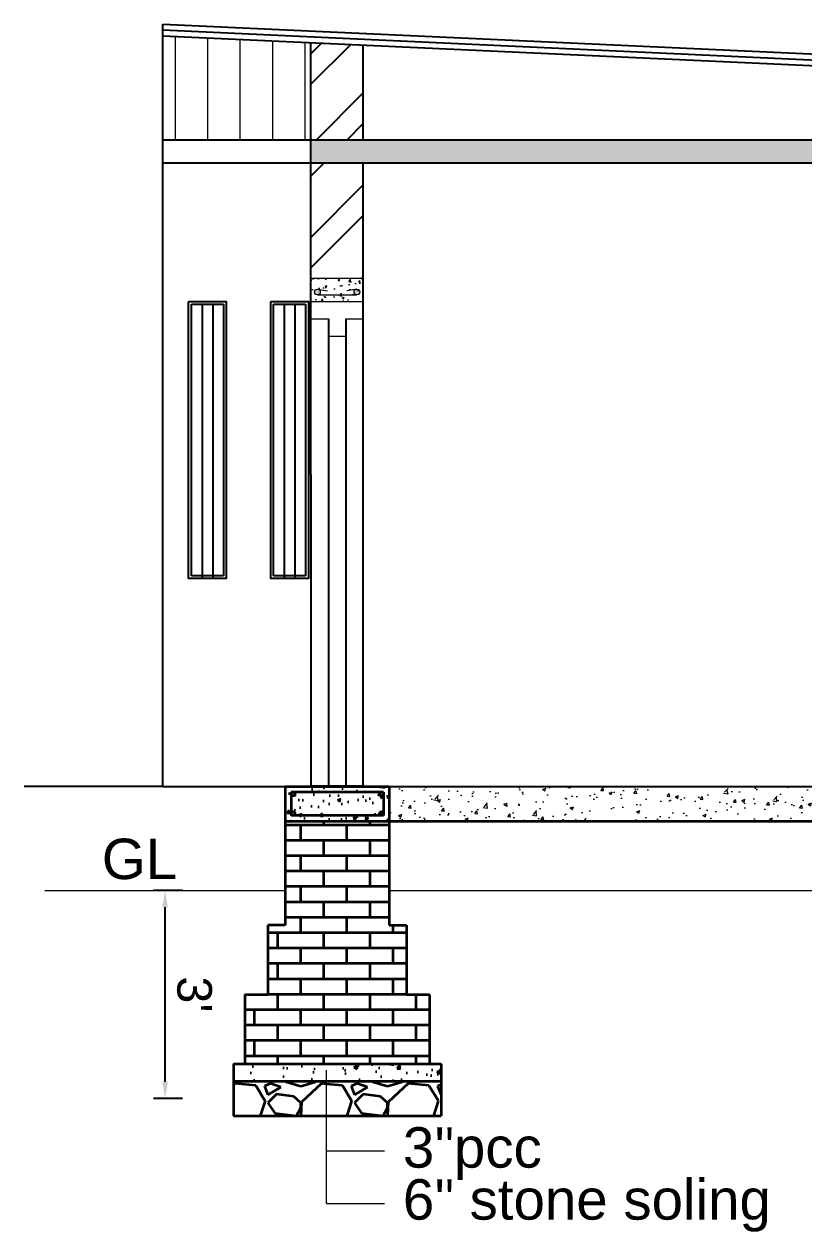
# Model space of a CAD drawing. Header units: inches. Extents: x 392906 to 410488, y -52747 to -40742.
# Drawn here: x 403331.3 to 403466.4, y -51448.5 to -51239.4 of the extents above; entities that cross this region are included whole.
import ezdxf

# ---------------------------------------------------------------- set-up
doc = ezdxf.new("R2010")
doc.units = ezdxf.units.IN
doc.header["$LTSCALE"] = 2
doc.header["$MEASUREMENT"] = 0
doc.header["$PDMODE"] = 34
doc.layers.get('0').update_dxf_attribs({"linetype": 'CONTINUOUS'})
doc.layers.get('DEFPOINTS').update_dxf_attribs({"color": 141, "linetype": 'CONTINUOUS'})
for name, color, linetype, lineweight in [('door', 20, 'CONTINUOUS', 35), ('steps', 253, 'CONTINUOUS', 20), ('WALL - A', 1, 'CONTINUOUS', 40)]:
    doc.layers.add(name, color=color, linetype=linetype, lineweight=lineweight)
doc.styles.add('Lettring Text', font='arial.ttf')
doc.styles.get("Standard").update_dxf_attribs({"font": 'ARIALN.TTF'})
doc.dimstyles.new('Copy of Standard', dxfattribs={"dimtxt": 6, "dimasz": 2.875, "dimexe": 2, "dimexo": 4, "dimgap": 2, "dimtad": 1, "dimdec": 0, "dimrnd": 1, "dimzin": 0, "dimdsep": 46, "dimlunit": 4, "dimtxsty": 'Lettring Text', "dimcen": 0.1, "dimclrd": 7, "dimclre": 7, "dimclrt": 7, "dimazin": 0, "dimtfac": 0.645, "dimtdec": 0, "dimtmove": 1, "dimatfit": 0, "dimfxl": 3, "dimfxlon": 1, "dimtfillclr": 256, "dimtolj": 1, "dimtzin": 0, "dimlwd": -1, "dimlwe": -1, "dimarcsym": 2})
pattern_1 = [(228.0127875, (42339.9343, -20640.5317), (-120, -135), [2.01804, -199.7863207]), (184.96974073, (42338.5843, -20642.0317), (180, 15), [3.46302, -342.8388714]), (132.51044708, (42335.1343, -20642.3317), (150, -165), [2.44182, -241.74048894]), (267.273689, (42329.2843, -20646.0817), (15, 300), [3.15357, -312.2033706]), (292.83365418, (42329.1343, -20649.2317), (-75, 180), [3.092325, -306.1405969]), (357.273689, (42330.3343, -20652.0817), (-300, 15), [3.15357, -312.2033706]), (37.69424047, (42333.4843, -20652.23173), (-195, -150), [4.170435, -412.87272823]), (72.25532837, (42336.7843, -20649.6817), (105, 330), [3.93732, -389.79482245]), (121.42956562, (42337.9843, -20645.9317), (-120, 195), [3.16425, -313.26109665]), (175.2363583, (42336.3343, -20643.2317), (165, -15), [3.61248, -177.0114387]), (222.3974378, (42332.7343, -20642.93173), (-180, -165), [4.67172, -462.5006251]), (138.81407483, (42344.1343, -20646.2317), (-105, 90), [1.594515, -157.8576722]), (171.4692344, (42342.9343, -20645.1817), (195, -30), [3.033555, -300.32267124]), (225, (42339.934, -20644.732), (-2e-15, -15), [2.121315, -19.09188844]), (203.1985905, (42338.8843, -20642.9317), (75, 30), [1.14237, -113.0942266]), (291.8014095, (42337.8343, -20643.3817), (-15, 45), [1.615545, -79.1619271]), (30.9637565, (42338.4343, -20644.8817), (45, 30), [2.623935, -84.8403434]), (161.5650512, (42340.6843, -20643.5317), (30, -15), [1.897365, -45.5367999]), (16.38954033, (42329.1343, -20643.3817), (150, 45), [2.658, -263.1426772]), (70.34617594, (42331.6843, -20642.6317), (-60, -165), [2.229915, -220.7611162]), (293.1985905, (42340.6843, -20640.5317), (-30, 75), [2.284725, -111.9518716]), (343.61045967, (42341.5843, -20642.6317), (-150, 45), [2.658, -263.1426772]), (339.4439548, (42329.1343, -20652.6817), (-75, 30), [2.5632, -125.5968562]), (294.77514057, (42331.5343, -20653.5817), (-75, 165), [2.14767, -212.61964595]), (66.8014095, (42340.8343, -20655.5317), (30, 75), [2.284725, -111.9518716]), (17.35402464, (42341.7343, -20653.4317), (-195, -60), [2.514465, -248.9313542]), (69.4439548, (42333.4843, -20655.5317), (-30, -75), [1.2816, -126.8784562]), (101.3099325, (42339.9343, -20655.5317), (-15, 60), [0.76485, -75.7204427]), (165.9637565, (42339.7843, -20654.7817), (45, -15), [3.092325, -58.7542594]), (186.00900596, (42336.7843, -20654.0317), (150, 15), [2.86575, -283.7088476]), (303.6900675, (42338.4343, -20646.2317), (-15, 30), [2.16333, -51.91993913]), (353.15722659, (42339.6343, -20648.0317), (255, -30), [3.77691, -373.91343936]), (60.9453959, (42343.3843, -20648.4817), (-60, -105), [1.54434, -152.8901121]), (90, (42344.134, -20647.132), (-15, 15), [0.9, -14.1]), (120.25643716, (42336.4843, -20653.5817), (60, -105), [2.08386, -206.30279984]), (48.0127875, (42335.4343, -20651.7817), (120, 135), [4.03608, -197.7682807]), (0, (42338.134, -20648.782), (15, 15), [3.9, -11.1]), (325.30484647, (42342.0343, -20648.7817), (150, -105), [2.37171, -234.7991145]), (254.0546041, (42343.9843, -20650.1317), (-15, -60), [2.18403, -107.01761834]), (207.64597536, (42343.3843, -20652.2317), (-285, -150), [3.555975, -352.04211273]), (175.42607874, (42340.2343, -20653.8817), (-195, 15), [3.761985, -372.4361011])]
pattern_2 = [(50, (339057.3014, 65140.823), (5.73808146, -0.50201708), [0.6, -6.6]), (355, (339057.3014, 65140.823), (-1.11001067, 6.01753707), [0.48, -5.28]), (100.4514, (339057.7796, 65140.781), (4.62807505, 5.51551634), [0.50992152, -5.6091369]), (46.1842, (339057.3014, 65142.423), (8.5379284, -1.3241521), [0.9, -9.9]), (96.6356, (339058.013, 65142.313), (7.47730164, 7.79294297), [0.7648823, -8.413704]), (351.1842, (339057.3014, 65142.423), (7.47729556, 7.7929488), [0.72, -7.92]), (21, (339058.1014, 65142.023), (4.77525642, -3.22095113), [0.6, -6.6]), (326, (339058.1014, 65142.023), (1.94652266, 5.80120036), [0.48, -5.28]), (71.4514, (339058.4994, 65141.7546), (6.72178103, 2.58024397), [0.50992152, -5.6091369]), (37.5, (339057.3014, 65140.823), (0.097278843, 2.66315083), [0, -5.216, 0, -5.36, 0, -5.3]), (7.5, (339057.3014, 65140.823), (2.1045563, 3.155293695), [0, -3.056, 0, -5.096, 0, -2.02]), (327.5, (339055.5174, 65140.823), (4.27057949, -0.180438974), [0, -2, 0, -6.24, 0, -8.28]), (317.5, (339054.7174, 65140.823), (4.66548935, 0.80083986), [0, -2.6, 0, -4.144, 0, -5.88])]

# ---------------------------------------------------------------- blocks, each defined once
blk = doc.blocks.new('*D1261')
at = {"color": 7, "transparency": 16777216}
for p, q in [((403358.73, -51389.41), (403353.73, -51389.41)), ((403355.73, -51422.52), (403355.73, -51392.28)), ((403358.73, -51425.4), (403353.73, -51425.4))]:
    blk.add_line(p, q, dxfattribs=at)
at = {"color": 7, "linetype": 'ByBlock', "transparency": 16777216}
for points in [[(403356.21, -51392.28), (403355.25, -51392.28), (403355.73, -51389.41)], [(403356.21, -51422.52), (403355.25, -51422.52), (403355.73, -51425.4)]]:
    blk.add_solid(points, dxfattribs=at)
at = {"layer": 'DEFPOINTS', "color": 0, "linetype": 'ByBlock', "transparency": 16777216}
for p in [(403355.73, -51389.41), (403367.55, -51389.41), (403367.55, -51425.4)]:
    blk.add_point(p, dxfattribs=at)
at = {"color": 7, "linetype": 'ByBlock', "lineweight": 5, "transparency": 16777216, "insert": (403360.8, -51407.4), "char_height": 6, "attachment_point": 5, "rotation": 270.0012, "style": 'Lettring Text'}
blk.add_mtext("\\A1;3'", dxfattribs=at)

msp = doc.modelspace()

# ---------------------------------------------------------------- hatches: boundary and pattern name
at = {"linetype": 'ByBlock', "lineweight": 5}
h = msp.add_hatch(dxfattribs=at)
h.set_pattern_fill('AR-CONC', scale=0.5, style=0)
h.set_pattern_definition([(50, (357142.1057, 17520.352), (3.58630091, -0.31376067), [0.375, -4.125]), (355, (357142.1057, 17520.352), (-0.69375667, 3.76096067), [0.3, -3.3]), (100.4514, (357142.4046, 17520.326), (2.89254691, 3.44719771), [0.31870095, -3.50571056]), (46.1842, (357142.1057, 17521.352), (5.33620524, -0.82759507), [0.5625, -6.1875]), (96.6356, (357142.5504, 17521.283), (4.67331353, 4.87058935), [0.47805144, -5.258565]), (351.1842, (357142.1057, 17521.352), (4.67330973, 4.870593), [0.45, -4.95]), (21, (357142.6057, 17521.102), (2.98453526, -2.01309445), [0.375, -4.125]), (326, (357142.6057, 17521.102), (1.21657666, 3.62575023), [0.3, -3.3]), (71.4514, (357142.8544, 17520.9343), (4.20111314, 1.61265248), [0.31870095, -3.50571056]), (37.5, (357142.1057, 17520.352), (0.060799277, 1.66446927), [0, -3.26, 0, -3.35, 0, -3.3125]), (7.5, (357142.1057, 17520.352), (1.315347687, 1.97205856), [0, -1.91, 0, -3.185, 0, -1.2625]), (327.5, (357140.9907, 17520.352), (2.66911218, -0.112774359), [0, -1.25, 0, -3.9, 0, -5.175]), (317.5, (357140.4907, 17520.352), (2.91593085, 0.50052491), [0, -1.625, 0, -2.59, 0, -3.675])])
h.paths.add_polyline_path([(403390.03, -51283.4), (403381.03, -51283.4), (403381.03, -51287.4), (403390.03, -51287.4)])
edge = h.paths.add_edge_path(flags=16)
edge.add_arc((403388.95, -51286.04), 0.496, 180, 268.058, ccw=False)
edge.add_arc((403388.95, -51286.04), 0.496, 0, 180, ccw=False)
edge.add_arc((403388.95, -51286.04), 0.496, -91.942, 0, ccw=False)
edge.add_line((403388.93, -51286.54), (403382.13, -51286.54))
edge.add_arc((403382.11, -51286.04), 0.496, 180, 271.942, ccw=False)
edge.add_arc((403382.11, -51286.04), 0.496, 0, 180, ccw=False)
edge.add_arc((403382.11, -51286.04), 0.496, -88.058, 0, ccw=False)
edge.add_line((403382.13, -51286.54), (403388.93, -51286.54))
h = msp.add_hatch(color=7, dxfattribs=at)
h.paths.add_polyline_path([(403389.44, -51285.77, 0.414214), (403388.95, -51285.27), (403388.78, -51285.3, 0.315664), (403388.45, -51285.77, 1)])
h.paths.add_polyline_path([(403382.28, -51285.3), (403382.11, -51285.27, 0.414214), (403381.62, -51285.77, 0.404321), (403382.1, -51286.26), (403382.13, -51286.26, 0.404321), (403382.61, -51285.77, 0.315664)])
at = {"layer": 'door', "ltscale": 0.5}
h = msp.add_hatch(dxfattribs=at)
h.set_pattern_fill('AR-CONC', color=256, scale=0.8, style=0)
h.set_pattern_definition([(50, (0, 0), (5.73808146, -0.50201708), [0.6, -6.6]), (355, (0, 0), (-1.11001067, 6.01753707), [0.48, -5.28]), (100.4514445, (0.478, -0.042), (4.628070774, 5.51551993), [0.50992154, -5.6091369]), (46.1842, (0, 1.6), (8.53793065, -1.32415425), [0.9, -9.9]), (96.6356355, (0.7115, 1.49), (7.47729557, 7.7929488), [0.76488274, -8.41371008]), (351.184164, (0, 1.6), (7.47729556, 7.7929488), [0.72, -7.92]), (21, (0.8, 1.2), (4.775256417, -3.220951125), [0.6, -6.6]), (326, (0.8, 1.2), (1.946522655, 5.80120036), [0.48, -5.28]), (71.4514447, (1.198, 0.9316), (6.721779014, 2.58024922), [0.50992152, -5.6091369]), (37.5, (0, 0), (0.097278843, 2.663150831), [0, -5.216, 0, -5.36, 0, -5.3]), (7.5, (0, 0), (2.1045563, 3.155293695), [0, -3.056, 0, -5.096, 0, -2.02]), (327.5, (-1.784, 0), (4.270579489, -0.180438974), [0, -2, 0, -6.24, 0, -8.28]), (317.5, (-2.584, 0), (4.665489355, 0.80083986), [0, -2.6, 0, -4.144, 0, -5.88])])
h.paths.add_polyline_path([(403746.7, -51259.4), (403380.96, -51259.4), (403380.96, -51263.4), (403746.7, -51263.4)])
h = msp.add_hatch(dxfattribs=at)
h.set_pattern_fill('AR-CONC', color=256, scale=0.8, style=0)
h.set_pattern_definition(pattern_2)
h.paths.add_polyline_path([(403394.55, -51371.4), (403376.55, -51371.4), (403376.55, -51377.4), (403394.55, -51377.4), (403394.55, -51372.35)])
h.paths.add_polyline_path([(403393.55, -51372.35), (403393.55, -51376.4), (403377.55, -51376.4), (403377.55, -51372.35), (403377.85, -51372.35, -0.049683), (403377.92, -51372.35)], flags=16)
h.paths.add_polyline_path([(403393.54, -51372.69, -1), (403392.87, -51372.69, -1)], flags=0)
h.paths.add_polyline_path([(403393.55, -51376.06, -1), (403392.88, -51376.06, -1)], flags=16)
h.paths.add_polyline_path([(403378.22, -51376.06, -1), (403377.55, -51376.06, -1)], flags=16)
h = msp.add_hatch(dxfattribs=at)
h.set_pattern_fill('AR-CONC', color=256, scale=0.8, style=0)
h.set_pattern_definition(pattern_2)
h.paths.add_polyline_path([(403393.55, -51372.35), (403377.55, -51372.35), (403377.55, -51376.4), (403393.55, -51376.4)])
h = msp.add_hatch(color=256, dxfattribs=at)
h.paths.add_polyline_path([(403378.22, -51372.68, 0.385424), (403377.92, -51372.35), (403377.85, -51372.35, 0.385424), (403377.55, -51372.68, 1)])
h.paths.add_polyline_path([(403377.55, -51376.06, 1), (403378.22, -51376.06, 1)])
h.paths.add_polyline_path([(403392.87, -51372.69, 1), (403393.54, -51372.69, 1)])
h.paths.add_polyline_path([(403392.88, -51376.06, 1), (403393.55, -51376.06, 1)])
at = {"layer": 'door', "ltscale": 0.5, "transparency": 33554648}
h = msp.add_hatch(dxfattribs=at)
h.set_pattern_fill('AR-BRSTD', color=256)
h.set_pattern_definition([(0, (247983.2275, -24483.9714), (0, 2.667), []), (90, (247983.2275, -24483.9714), (-4, 2.667), [2.667, -2.667])])
h.paths.add_polyline_path([(403394.55, -51377.4), (403376.55, -51377.4), (403376.55, -51395.4), (403394.55, -51395.4)])
h.paths.add_polyline_path([(403397.55, -51395.4), (403373.55, -51395.4), (403373.55, -51407.4), (403394.55, -51407.4), (403397.55, -51407.4)])
h.paths.add_polyline_path([(403401.55, -51407.4), (403394.55, -51407.4), (403373.55, -51407.4), (403369.55, -51407.4), (403369.55, -51419.4), (403401.55, -51419.4)])
at = {"layer": 'door', "ltscale": 0.5}
h = msp.add_hatch(dxfattribs=at)
h.set_pattern_fill('AR-CONC', color=256, style=0)
h.set_pattern_definition([(50, (398617.809, 17023.4817), (7.17260183, -0.62752135), [0.75, -8.25]), (355, (398617.809, 17023.482), (-1.3875133, 7.5219213), [0.6, -6.6]), (100.4514, (398618.4066, 17023.4294), (5.7850938, 6.8943954), [0.6374019, -7.0114211]), (46.1842, (398617.809, 17025.482), (10.6724105, -1.6551901), [1.125, -12.375]), (96.6356, (398618.698, 17025.344), (9.346627, 9.7411787), [0.9561029, -10.51713]), (351.1842, (398617.809, 17025.482), (9.3466195, 9.741186), [0.9, -9.9]), (21, (398618.809, 17024.9817), (5.9690705, -4.0261889), [0.75, -8.25]), (326, (398618.809, 17024.982), (2.4331533, 7.25150045), [0.6, -6.6]), (71.4514, (398619.306, 17024.646), (8.4022263, 3.225305), [0.6374019, -7.0114211]), (37.5, (398617.809, 17023.4817), (0.12159855, 3.32893854), [0, -6.52, 0, -6.7, 0, -6.625]), (7.5, (398617.809, 17023.4817), (2.63069537, 3.94411712), [0, -3.82, 0, -6.37, 0, -2.525]), (327.5, (398615.579, 17023.4817), (5.33822436, -0.22554872), [0, -2.5, 0, -7.8, 0, -10.35]), (317.5, (398614.579, 17023.4817), (5.8318617, 1.00104982), [0, -3.25, 0, -5.18, 0, -7.35])])
h.paths.add_polyline_path([(403403.55, -51419.4), (403367.55, -51419.4), (403367.55, -51422.4), (403403.55, -51422.4)])
at = {"layer": 'door', "ltscale": 0.5, "transparency": 33554648}
h = msp.add_hatch(dxfattribs=at)
h.set_pattern_fill('GRAVEL', color=256, scale=15)
h.set_pattern_definition(pattern_1)
h.paths.add_polyline_path([(403383.7, -51422.4), (403367.55, -51422.4), (403367.55, -51428.4), (403383.7, -51428.4)])
h = msp.add_hatch(dxfattribs=at)
h.set_pattern_fill('GRAVEL', color=256, scale=15)
h.set_pattern_definition(pattern_1)
h.paths.add_polyline_path([(403403.55, -51428.4), (403403.55, -51422.4), (403383.7, -51422.4), (403383.7, -51428.4)])
at = {"layer": 'steps', "ltscale": 0.3}
h = msp.add_hatch(dxfattribs=at)
h.set_pattern_fill('ANSI31', scale=45, angle=45)
h.paths.add_polyline_path([(403380.95, -51242.58), (403355.32, -51241.4), (403355.32, -51259.4), (403380.96, -51259.4)])
h = msp.add_hatch(dxfattribs=at)
h.set_pattern_fill('AR-CONC', scale=0.8, style=0)
h.set_pattern_definition([(50, (-1111.852, -4457.9936), (5.73808146, -0.50201708), [0.6, -6.6]), (355, (-1111.852, -4457.9936), (-1.11001067, 6.01753707), [0.48, -5.28]), (100.4514445, (-1111.374, -4458.0354), (4.628070774, 5.51551993), [0.50992154, -5.6091369]), (46.1842, (-1111.852, -4456.3936), (8.53793065, -1.32415425), [0.9, -9.9]), (96.6356355, (-1111.1404, -4456.504), (7.47729557, 7.7929488), [0.76488274, -8.41371008]), (351.184164, (-1111.852, -4456.394), (7.47729556, 7.7929488), [0.72, -7.92]), (21, (-1111.052, -4456.7936), (4.775256417, -3.220951125), [0.6, -6.6]), (326, (-1111.052, -4456.7936), (1.946522655, 5.80120036), [0.48, -5.28]), (71.4514447, (-1110.654, -4457.062), (6.721779014, 2.58024922), [0.50992152, -5.6091369]), (37.5, (-1111.852, -4457.9936), (0.097278843, 2.663150831), [0, -5.216, 0, -5.36, 0, -5.3]), (7.5, (-1111.852, -4457.9936), (2.1045563, 3.155293695), [0, -3.056, 0, -5.096, 0, -2.02]), (327.5, (-1113.636, -4457.9936), (4.270579489, -0.180438974), [0, -2, 0, -6.24, 0, -8.28]), (317.5, (-1114.436, -4457.9936), (4.665489355, 0.80083986), [0, -2.6, 0, -4.144, 0, -5.88])])
h.paths.add_polyline_path([(403394.55, -51371.4), (403394.55, -51377.4), (403511.2, -51377.4), (403511.2, -51371.4)])
at = {"layer": 'WALL - A', "lineweight": 25}
h = msp.add_hatch(dxfattribs=at)
h.set_pattern_fill('ANSI32', color=256, scale=30, style=0)
h.paths.add_polyline_path([(403390.06, -51243), (403380.95, -51242.58), (403380.96, -51259.4), (403390.06, -51259.4)])
h.paths.add_polyline_path([(403390.06, -51263.4), (403380.96, -51263.4), (403380.98, -51283.4), (403390.06, -51283.4)])
h.paths.add_polyline_path([(403524.7, -51263.4), (403515.7, -51263.4), (403515.7, -51283.4), (403524.7, -51283.4)])
h.paths.add_polyline_path([(403524.7, -51249.19), (403515.7, -51248.78), (403515.7, -51259.4), (403524.7, -51259.4)])
h.paths.add_polyline_path([(403581.7, -51251.81), (403572.7, -51251.4), (403572.7, -51259.4), (403581.7, -51259.4)])
h.paths.add_polyline_path([(403581.7, -51263.4), (403572.7, -51263.4), (403572.7, -51283.4), (403581.7, -51283.4)])
h.paths.add_polyline_path([(403581.7, -51338.4), (403572.7, -51338.4), (403572.7, -51371.4), (403581.7, -51371.4)])
h.paths.add_polyline_path([(403581.7, -51287.4), (403572.7, -51287.4), (403572.7, -51335.4), (403581.7, -51335.4)])
h.paths.add_polyline_path([(403524.7, -51287.4), (403515.7, -51287.4), (403515.7, -51335.4), (403524.7, -51335.4)])
h.paths.add_polyline_path([(403524.7, -51338.4), (403515.7, -51338.4), (403515.7, -51371.4), (403524.7, -51371.4)])
h.paths.add_polyline_path([(403746.7, -51338.4), (403737.7, -51338.4), (403737.7, -51371.4), (403746.7, -51371.4)])
h.paths.add_polyline_path([(403746.7, -51287.4), (403737.7, -51287.4), (403737.7, -51335.4), (403746.7, -51335.4)])
h.paths.add_polyline_path([(403746.7, -51263.4), (403737.7, -51263.4), (403737.7, -51283.4), (403746.7, -51283.4)])
h.paths.add_polyline_path([(403737.7, -51258.99), (403737.7, -51259.4), (403746.7, -51259.4)])

# ---------------------------------------------------------------- linework, layer by layer
at = {"ltscale": 0.5}
for p, q in [((403355.32, -51239.4), (403776.7, -51258.78)), ((403355.32, -51241.4), (403355.32, -51239.4)), ((403355.32, -51240.4), (403776.7, -51259.78)), ((403355.32, -51371.4), (403355.32, -51241.4)), ((403355.32, -51241.4), (403776.7, -51260.78)), ((403380.96, -51263.4), (403380.95, -51242.58)), ((403390.06, -51259.4), (403390.06, -51243)), ((403355.32, -51259.4), (403746.7, -51259.4)), ((403355.32, -51263.4), (403746.7, -51263.4)), ((403381.03, -51371.4), (403380.96, -51263.4)), ((403390.06, -51371.4), (403390.06, -51263.4)), ((403360.31, -51287.9), (403365.83, -51287.9)), ((403360.31, -51334.9), (403360.31, -51287.9)), ((403362.15, -51287.9), (403362.15, -51335.4)), ((403363.99, -51287.9), (403363.99, -51335.4)), ((403365.83, -51287.9), (403365.83, -51334.9)), ((403374.53, -51287.9), (403380.04, -51287.9)), ((403374.53, -51334.9), (403374.53, -51287.9)), ((403376.37, -51287.9), (403376.37, -51335.4)), ((403378.21, -51287.9), (403378.21, -51335.4)), ((403380.04, -51287.9), (403380.04, -51334.9)), ((403384.03, -51290.4), (403384.03, -51371.4)), ((403387.03, -51290.4), (403387.03, -51371.4)), ((403365.83, -51334.9), (403360.31, -51334.9)), ((403380.04, -51334.9), (403374.53, -51334.9)), ((403355.32, -51371.4), (403331.32, -51371.4)), ((403355.32, -51371.4), (403746.7, -51371.4)), ((403381.03, -51371.4), (403390.07, -51371.4)), ((403381.03, -51371.4), (403390.07, -51371.4)), ((403381.05, -51371.4), (403390.05, -51371.4)), ((403381.05, -51371.4), (403390.05, -51371.4))]:
    msp.add_line(p, q, dxfattribs=at)
at = {"color": 7, "linetype": 'ByBlock', "lineweight": 5}
for p, q in [((403381.03, -51283.4), (403390.03, -51283.4)), ((403382.1, -51286.26), (403388.95, -51286.26)), ((403382.11, -51285.27), (403383.86, -51285.58)), ((403388.95, -51285.27), (403387.2, -51285.58)), ((403381.03, -51287.4), (403390.03, -51287.4)), ((403381.03, -51287.4), (403390.03, -51287.4)), ((403381.03, -51290.4), (403384.03, -51290.4)), ((403387.03, -51290.4), (403390.07, -51290.4)), ((403384.03, -51293.4), (403387.03, -51293.4)), ((403383.7, -51443.56), (403383.7, -51420.5)), ((403383.7, -51434.47), (403393.7, -51434.47)), ((403383.7, -51443.56), (403393.7, -51443.56))]:
    msp.add_line(p, q, dxfattribs=at)
at = {"color": 7, "linetype": 'ByBlock', "lineweight": 5, "ltscale": 10}
for p, q in [((403334.92, -51389.41), (403376.55, -51389.41)), ((403394.55, -51389.41), (403508.79, -51389.4))]:
    msp.add_line(p, q, dxfattribs=at)
at = {"ltscale": 0.5}
for points in [[(403359.81, -51287.4), (403366.33, -51287.4), (403366.33, -51335.4), (403359.81, -51335.4)], [(403374.03, -51287.4), (403380.54, -51287.4), (403380.54, -51335.4), (403374.03, -51335.4)]]:
    msp.add_lwpolyline(points, close=True, dxfattribs=at)
at = {"color": 7, "linetype": 'ByBlock', "lineweight": 5}
for centre in [(403382.11, -51285.77), (403388.95, -51285.77)]:
    msp.add_circle(centre, 0.496, dxfattribs=at)
at = {"layer": 'door', "ltscale": 0.5}
for p, q in [((403376.55, -51371.4), (403394.55, -51371.4)), ((403376.55, -51371.4), (403376.55, -51395.4)), ((403393.55, -51372.35), (403377.55, -51372.35)), ((403377.55, -51372.35), (403377.55, -51376.4)), ((403381.05, -51371.4), (403390.05, -51371.4)), ((403381.05, -51371.4), (403390.05, -51371.4)), ((403390.05, -51371.4), (403381.05, -51371.4)), ((403381.05, -51371.4), (403390.05, -51371.4)), ((403381.05, -51371.4), (403390.05, -51371.4)), ((403381.05, -51371.4), (403390.05, -51371.4)), ((403390.05, -51371.4), (403381.05, -51371.4)), ((403381.05, -51371.4), (403390.05, -51371.4)), ((403393.04, -51372.35), (403392.55, -51373)), ((403393.55, -51372.79), (403393.04, -51373.45)), ((403393.55, -51372.35), (403393.55, -51376.4)), ((403394.55, -51371.4), (403394.55, -51395.4)), ((403393.55, -51376.4), (403377.55, -51376.4)), ((403376.55, -51377.4), (403394.55, -51377.4)), ((403394.55, -51377.4), (403511.2, -51377.4)), ((403373.55, -51395.4), (403373.55, -51407.4)), ((403376.55, -51395.4), (403373.55, -51395.4)), ((403394.55, -51395.4), (403397.55, -51395.4)), ((403397.55, -51395.4), (403397.55, -51407.4)), ((403369.55, -51407.4), (403373.55, -51407.4)), ((403369.55, -51407.4), (403369.55, -51419.4)), ((403397.55, -51407.4), (403401.55, -51407.4)), ((403401.55, -51407.4), (403401.55, -51419.4)), ((403367.55, -51419.4), (403403.55, -51419.4)), ((403367.55, -51419.4), (403367.55, -51428.4)), ((403403.55, -51419.4), (403403.55, -51428.4)), ((403367.55, -51422.4), (403403.55, -51422.4)), ((403367.55, -51428.4), (403403.55, -51428.4))]:
    msp.add_line(p, q, dxfattribs=at)
for centre in [(403377.88, -51372.68), (403393.21, -51372.69), (403377.88, -51376.06), (403393.21, -51376.06)]:
    msp.add_circle(centre, 0.335, dxfattribs=at)

# ---------------------------------------------------------------- texts
at = {"color": 7, "linetype": 'ByBlock', "lineweight": 5, "char_height": 7, "width": 174.1012, "attachment_point": 1}
for s, insert in [('{\\fArial CE|b0|i0|c0|p34;GL}', (403344.77, -51380.42)), ("{\\fArial CE|b0|i0|c238|p34;3'}'{\\fArial CE|b0|i0|c238|p34;pcc}", (403396.91, -51430.38)), ("{\\fArial CE|b0|i0|c0|p34;6\\fArial CE|b0|i0|c238|p34;'}'{\\fArial CE|b0|i0|c238|p34; \\fArial CE|b0|i0|c0|p34;stone\\fArial CE|b0|i0|c238|p34; soling}", (403396.91, -51439.38))]:
    msp.add_mtext(s, dxfattribs=dict(at, insert=insert))

# ---------------------------------------------------------------- dimensions: what is measured, and where the dimension line sits
at = {"color": 7, "linetype": 'ByBlock', "lineweight": 5}
dim = msp.add_aligned_dim(p1=(403367.55, -51425.4), p2=(403367.55, -51389.41), distance=11.82, dimstyle='Copy of Standard', dxfattribs=at)
dim.commit()
dim.dimension.update_dxf_attribs({"geometry": '*D1261', "text_midpoint": (403360.8, -51407.4)})

doc.saveas('drawing.dxf')
